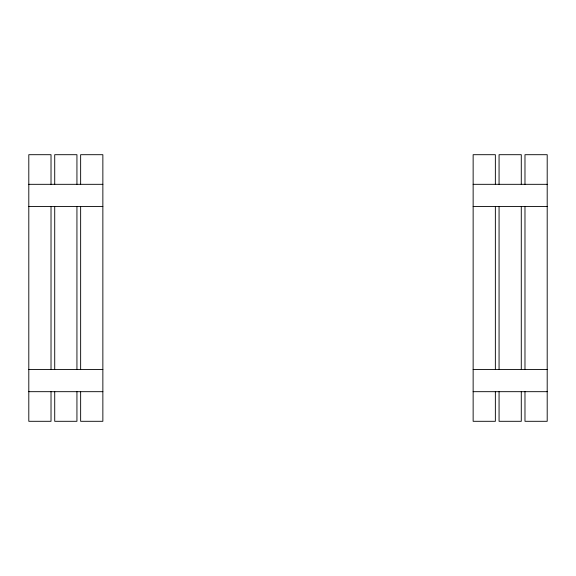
<?xml version="1.0" encoding="UTF-8"?>
<svg xmlns="http://www.w3.org/2000/svg" width="576" height="576" viewBox="0 0 576 576"><rect width="100%" height="100%" fill="white"/><g stroke="black" fill="none" stroke-linecap="round" stroke-linejoin="round"><path stroke-width="0.86" d="M28.8 184.32L102.859 184.32M473.141 184.32L547.2 184.32M28.8 206.539L102.859 206.539M473.141 206.539L547.2 206.539M28.8 369.461L102.859 369.461M473.141 369.461L547.2 369.461M28.8 391.68L102.859 391.68M473.141 391.68L547.2 391.68M524.981 184.32L524.981 154.699L547.2 154.699L547.2 421.301L524.981 421.301L524.981 391.68M524.981 206.762L524.981 369.238M521.28 184.32L521.28 154.699L499.061 154.699L499.061 184.32M521.28 206.762L521.28 369.238M521.28 391.68L521.28 421.301L499.061 421.301L499.061 391.68M499.061 206.762L499.061 369.238M495.36 184.32L495.36 154.699L473.141 154.699L473.141 421.301L495.36 421.301L495.36 391.68M495.36 206.762L495.36 369.238M80.64 184.32L80.64 154.699L102.859 154.699L102.859 421.301L80.64 421.301L80.64 391.68M80.64 206.762L80.64 369.238M76.939 184.32L76.939 154.699L54.72 154.699L54.72 184.32M76.939 206.762L76.939 369.238M76.939 391.68L76.939 421.301L54.72 421.301L54.72 391.68M54.72 206.762L54.72 369.238M51.019 184.32L51.019 154.699L28.8 154.699L28.8 421.301L51.019 421.301L51.019 391.68M51.019 206.762L51.019 369.238"/></g></svg>
